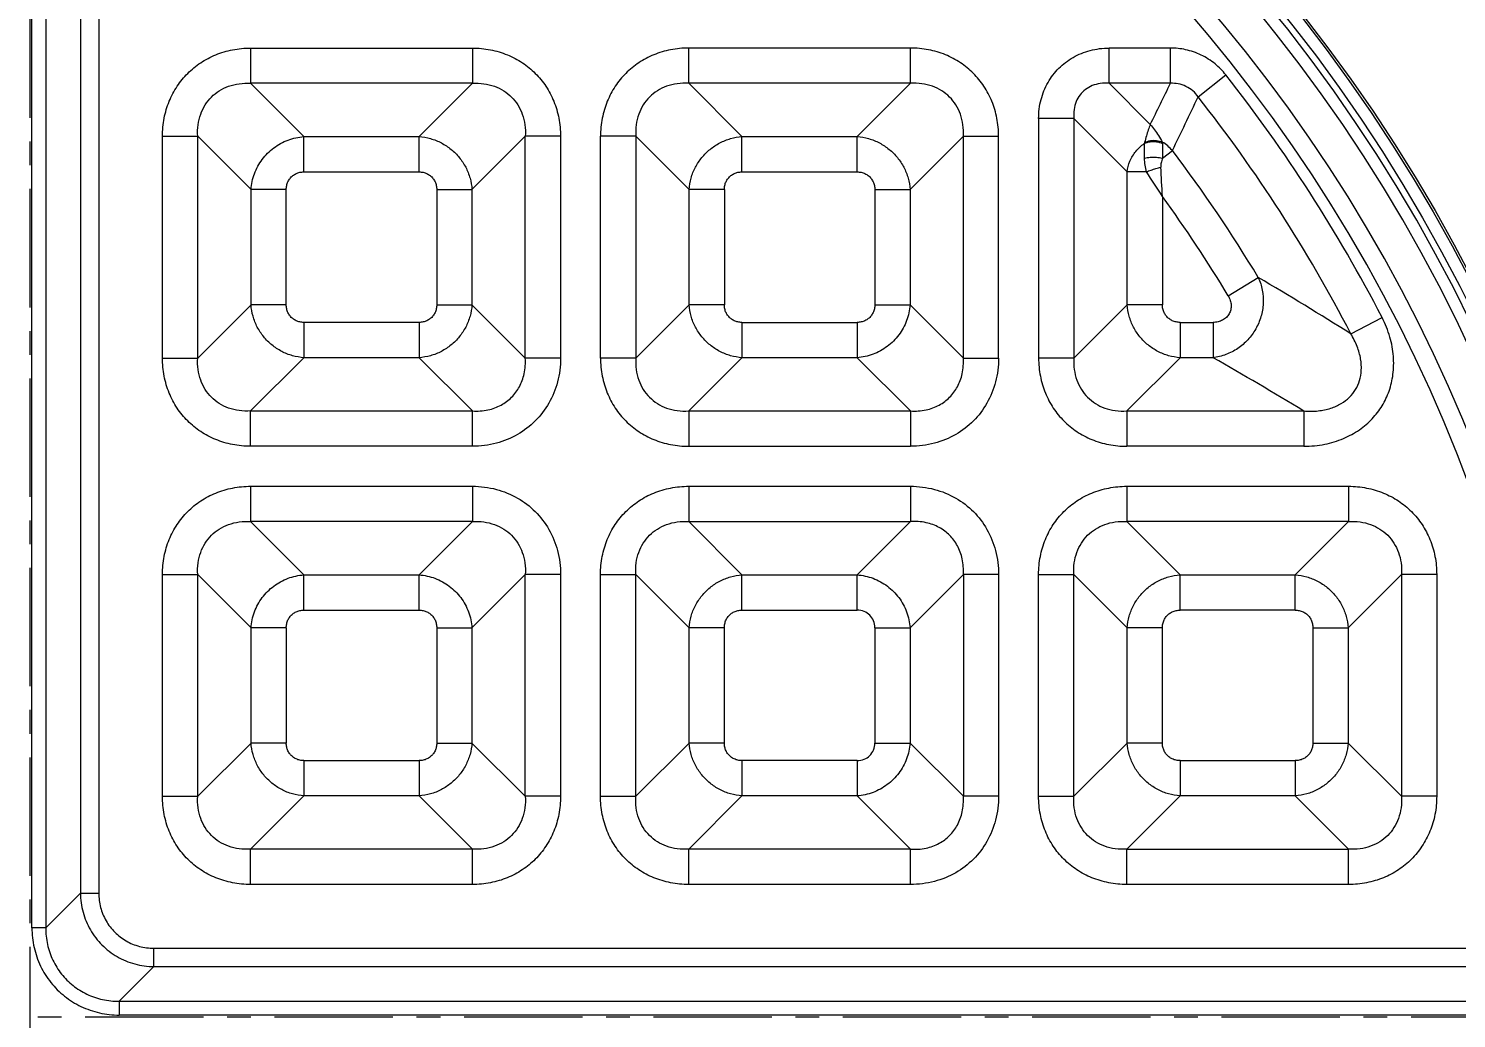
# Model space of a CAD drawing. Header units: millimetres. Extents: x 5536 to 6151, y 463 to 893.
# Drawn here: x 6035.2 to 6111.8, y 645 to 698.1 of the extents above; entities that cross this region are included whole.
import ezdxf

# ---------------------------------------------------------------- set-up
doc = ezdxf.new("R2010")
doc.units = ezdxf.units.MM
doc.header["$LTSCALE"] = 0.2
doc.linetypes.add('CENTER', pattern=[50.8, 31.75, -6.35, 6.35, -6.35])
doc.layers.get('0').update_dxf_attribs({"lineweight": 18})
doc.layers.add('poumianxian', color=2, linetype='Continuous', lineweight=18)
doc.layers.add('图层1', color=1, linetype='CENTER', lineweight=18)
doc.styles.add('標準', font='', dxfattribs={"width": 0.667})
doc.styles.get('標準').set_extended_font_data('pmingliu')
doc.dimstyles.new('222222', dxfattribs={"dimtxt": 4.5, "dimasz": 4.5, "dimexe": 1.25, "dimexo": 0.625, "dimtad": 1, "dimdsep": 46, "dimtxsty": '標準', "dimblk": '_CAXARROW', "dimcen": 0, "dimdle": 9, "dimclrd": 6, "dimclre": 6, "dimclrt": 2, "dimadec": 0, "dimazin": 0, "dimtfac": 0.707107, "dimtofl": 0, "dimtmove": 2, "dimatfit": 3, "dimfxl": 0, "dimfrac": 2, "dimtolj": 1, "dimarcsym": 0})
doc.dimstyles.new('ISO-25', dxfattribs={"dimtxt": 2.5, "dimasz": 2.5, "dimexe": 1.25, "dimexo": 0.625, "dimtad": 1, "dimdsep": 46, "dimtxsty": 'Standard', "dimblk": '_CAXARROW', "dimcen": 0, "dimdle": 5, "dimclrd": 4, "dimclre": 4, "dimclrt": 3, "dimadec": 0, "dimazin": 0, "dimtfac": 0.707107, "dimtofl": 0, "dimtmove": 2, "dimatfit": 3, "dimfxl": 0, "dimfrac": 2, "dimarcsym": 0})

# ---------------------------------------------------------------- blocks, each defined once
blk = doc.blocks.new('*X6')
at = {"layer": 'poumianxian'}
blk.add_hatch(color=6, dxfattribs=at).paths.add_polyline_path([(6122.675, 711.828), (6123.522, 710.591), (6119.386, 708.667)], flags=0)
at = {"layer": 'poumianxian', "color": 6, "lineweight": -2}
blk.add_line((6139.007, 722.105), (6123.098, 711.21), dxfattribs=at)
at = {"layer": 'poumianxian', "insert": (6131.14, 720.511), "char_height": 4.5, "width": 42.93346, "attachment_point": 5, "rotation": 34.40627, "style": '標準'}
blk.add_mtext('\\T1.004;%%C203.82', dxfattribs=at)
blk = doc.blocks.new('_CAXARROW')
blk.add_hatch(color=0).paths.add_polyline_path([(0, 0), (-1, 0.125), (-1, -0.125)], flags=0)
blk = doc.blocks.new('*X67')
at = {"layer": 'poumianxian'}
blk.add_hatch(color=6, dxfattribs=at).paths.add_polyline_path([(6068.567, 554.118), (6067.144, 553.641), (6066.427, 558.147)], flags=0)
at = {"layer": 'poumianxian', "color": 6, "lineweight": -2}
blk.add_line((6073.406, 537.303), (6067.855, 553.88), dxfattribs=at)
at = {"layer": 'poumianxian', "color": 2, "insert": (6074.341, 544.461), "char_height": 4.5, "width": 35.18959, "attachment_point": 5, "rotation": 288.51346, "style": '標準'}
blk.add_mtext('\\T1.004;R98.01', dxfattribs=at)

msp = doc.modelspace()

# ---------------------------------------------------------------- linework, layer by layer
for p, q in [((6035.427, 649.882), (6035.427, 730.878)), ((6036.166, 729.721), (6036.166, 649.882)), ((6038.026, 727.808), (6038.026, 651.742)), ((6039.011, 727.295), (6039.011, 651.742)), ((6047.157, 697.06), (6047.157, 695.169)), ((6047.157, 697.06), (6059.055, 697.06)), ((6059.055, 697.06), (6059.055, 695.169)), ((6070.657, 695.169), (6070.657, 697.06)), ((6082.555, 697.06), (6070.657, 697.06)), ((6082.555, 695.169), (6082.555, 697.06)), ((6093.212, 695.169), (6093.212, 697.06)), ((6096.501, 697.06), (6093.212, 697.06)), ((6096.501, 695.169), (6096.501, 697.06)), ((6097.987, 694.448), (6099.473, 695.618)), ((6059.055, 695.169), (6047.157, 695.169)), ((6047.157, 695.169), (6050.016, 692.31)), ((6056.197, 692.31), (6059.055, 695.169)), ((6082.555, 695.169), (6070.657, 695.169)), ((6073.516, 692.31), (6070.657, 695.169)), ((6079.697, 692.31), (6082.555, 695.169)), ((6096.501, 695.169), (6093.212, 695.169)), ((6095.42, 692.96), (6093.212, 695.169)), ((6091.321, 693.278), (6089.43, 693.278)), ((6089.43, 693.278), (6089.43, 680.434)), ((6091.321, 693.277), (6091.321, 680.434)), ((6094.179, 690.419), (6091.321, 693.277)), ((6042.43, 680.434), (6042.43, 692.332)), ((6042.43, 692.332), (6044.321, 692.332)), ((6044.321, 680.434), (6044.321, 692.332)), ((6047.179, 689.473), (6044.321, 692.332)), ((6050.016, 690.419), (6050.016, 692.31)), ((6050.016, 692.31), (6056.197, 692.31)), ((6056.197, 690.419), (6056.197, 692.31)), ((6059.033, 689.473), (6061.892, 692.332)), ((6061.892, 680.434), (6061.892, 692.332)), ((6063.783, 692.332), (6061.892, 692.332)), ((6063.783, 692.332), (6063.783, 680.434)), ((6065.93, 680.434), (6065.93, 692.332)), ((6067.821, 692.332), (6065.93, 692.332)), ((6067.821, 692.332), (6067.821, 680.434)), ((6070.679, 689.473), (6067.821, 692.332)), ((6073.516, 690.419), (6073.516, 692.31)), ((6073.516, 692.31), (6079.697, 692.31)), ((6079.697, 690.419), (6079.697, 692.31)), ((6082.533, 689.473), (6085.392, 692.332)), ((6085.392, 680.434), (6085.392, 692.332)), ((6085.392, 692.332), (6087.283, 692.332)), ((6087.283, 680.434), (6087.283, 692.332)), ((6095.098, 691.941), (6095.098, 691.156)), ((6096.07, 691.941), (6096.07, 691.156)), ((6096.07, 691.156), (6096.605, 691.561)), ((6050.016, 690.419), (6056.197, 690.419)), ((6073.516, 690.419), (6079.697, 690.419)), ((6095.207, 690.419), (6094.179, 690.419)), ((6094.179, 683.293), (6094.179, 690.419)), ((6047.179, 683.293), (6047.179, 689.473)), ((6049.07, 689.473), (6047.179, 689.473)), ((6049.07, 683.293), (6049.07, 689.473)), ((6057.142, 689.473), (6057.142, 683.293)), ((6057.142, 689.473), (6059.033, 689.473)), ((6059.033, 689.473), (6059.033, 683.293)), ((6070.679, 683.293), (6070.679, 689.473)), ((6072.57, 689.473), (6070.679, 689.473)), ((6072.57, 689.473), (6072.57, 683.293)), ((6080.642, 689.473), (6080.642, 683.293)), ((6080.642, 689.473), (6082.533, 689.473)), ((6082.533, 689.473), (6082.533, 683.293)), ((6096.07, 689.107), (6096.07, 683.293)), ((6099.594, 683.78), (6101.214, 684.756)), ((6044.321, 680.434), (6047.179, 683.293)), ((6049.07, 683.293), (6047.179, 683.293)), ((6057.142, 683.293), (6059.033, 683.293)), ((6059.033, 683.293), (6061.892, 680.434)), ((6070.679, 683.293), (6067.821, 680.434)), ((6072.57, 683.293), (6070.679, 683.293)), ((6080.642, 683.293), (6082.533, 683.293)), ((6082.533, 683.293), (6085.392, 680.434)), ((6094.179, 683.293), (6091.321, 680.434)), ((6096.07, 683.293), (6094.179, 683.293)), ((6106.174, 681.737), (6107.853, 682.606)), ((6050.016, 682.347), (6050.016, 680.456)), ((6056.197, 682.347), (6050.016, 682.347)), ((6056.197, 682.347), (6056.197, 680.456)), ((6073.516, 682.347), (6073.516, 680.456)), ((6073.516, 682.347), (6079.697, 682.347)), ((6079.697, 682.347), (6079.697, 680.456)), ((6097.016, 682.347), (6098.784, 682.347)), ((6097.016, 682.347), (6097.016, 680.456)), ((6098.784, 682.347), (6098.784, 680.456)), ((6042.43, 680.434), (6044.321, 680.434)), ((6050.016, 680.456), (6047.157, 677.597)), ((6056.197, 680.456), (6050.016, 680.456)), ((6056.197, 680.456), (6059.055, 677.597)), ((6063.783, 680.434), (6061.892, 680.434)), ((6067.821, 680.434), (6065.93, 680.434)), ((6073.516, 680.456), (6070.657, 677.597)), ((6079.697, 680.456), (6073.516, 680.456)), ((6079.697, 680.456), (6082.555, 677.597)), ((6085.392, 680.434), (6087.283, 680.434)), ((6091.321, 680.434), (6089.43, 680.434)), ((6097.016, 680.456), (6094.157, 677.597)), ((6098.784, 680.456), (6097.016, 680.456)), ((6047.157, 675.706), (6047.157, 677.597)), ((6047.157, 677.597), (6059.055, 677.597)), ((6059.055, 675.706), (6059.055, 677.597)), ((6070.657, 677.597), (6070.657, 675.706)), ((6070.657, 677.597), (6082.555, 677.597)), ((6082.555, 677.597), (6082.555, 675.706)), ((6094.157, 677.597), (6103.654, 677.597)), ((6094.157, 677.597), (6094.157, 675.706)), ((6103.654, 677.597), (6103.654, 675.706)), ((6059.055, 675.706), (6047.157, 675.706)), ((6070.657, 675.706), (6082.555, 675.706)), ((6103.654, 675.706), (6094.157, 675.706)), ((6047.157, 673.56), (6047.157, 671.669)), ((6047.157, 673.56), (6059.055, 673.56)), ((6059.055, 673.56), (6059.055, 671.669)), ((6070.657, 673.56), (6082.555, 673.56)), ((6070.657, 673.56), (6070.657, 671.669)), ((6082.555, 673.56), (6082.555, 671.669)), ((6094.157, 673.56), (6106.055, 673.56)), ((6094.157, 673.56), (6094.157, 671.669)), ((6106.055, 673.56), (6106.055, 671.669)), ((6059.055, 671.669), (6047.157, 671.669)), ((6047.157, 671.669), (6050.016, 668.81)), ((6056.197, 668.81), (6059.055, 671.669)), ((6070.657, 671.669), (6082.555, 671.669)), ((6073.516, 668.81), (6070.657, 671.669)), ((6079.697, 668.81), (6082.555, 671.669)), ((6106.055, 671.669), (6094.157, 671.669)), ((6097.016, 668.81), (6094.157, 671.669)), ((6103.197, 668.81), (6106.055, 671.669)), ((6042.43, 656.934), (6042.43, 668.832)), ((6042.43, 668.832), (6044.321, 668.832)), ((6044.321, 656.934), (6044.321, 668.832)), ((6047.179, 665.973), (6044.321, 668.832)), ((6050.016, 666.919), (6050.016, 668.81)), ((6050.016, 668.81), (6056.197, 668.81)), ((6056.197, 666.919), (6056.197, 668.81)), ((6059.033, 665.973), (6061.892, 668.832)), ((6061.892, 656.934), (6061.892, 668.832)), ((6063.783, 668.832), (6061.892, 668.832)), ((6063.783, 668.832), (6063.783, 656.934)), ((6065.93, 656.934), (6065.93, 668.832)), ((6065.93, 668.832), (6067.821, 668.832)), ((6067.821, 656.934), (6067.821, 668.832)), ((6070.679, 665.973), (6067.821, 668.832)), ((6073.516, 668.81), (6079.697, 668.81)), ((6073.516, 666.919), (6073.516, 668.81)), ((6079.697, 666.919), (6079.697, 668.81)), ((6082.533, 665.973), (6085.392, 668.832)), ((6087.283, 668.832), (6085.392, 668.832)), ((6085.392, 668.832), (6085.392, 656.934)), ((6087.283, 668.832), (6087.283, 656.934)), ((6089.43, 668.832), (6091.321, 668.832)), ((6089.43, 656.934), (6089.43, 668.832)), ((6091.321, 656.934), (6091.321, 668.832)), ((6094.179, 665.973), (6091.321, 668.832)), ((6097.016, 668.81), (6103.197, 668.81)), ((6097.016, 666.919), (6097.016, 668.81)), ((6103.197, 666.919), (6103.197, 668.81)), ((6106.033, 665.973), (6108.892, 668.832)), ((6110.783, 668.832), (6108.892, 668.832)), ((6108.892, 668.832), (6108.892, 656.934)), ((6110.783, 668.832), (6110.783, 656.934)), ((6050.016, 666.919), (6056.197, 666.919)), ((6073.516, 666.919), (6079.697, 666.919)), ((6103.197, 666.919), (6097.016, 666.919)), ((6047.179, 659.793), (6047.179, 665.973)), ((6049.07, 665.973), (6047.179, 665.973)), ((6049.07, 665.973), (6049.07, 659.793)), ((6057.142, 665.973), (6059.033, 665.973)), ((6057.142, 665.973), (6057.142, 659.793)), ((6059.033, 665.973), (6059.033, 659.793)), ((6072.57, 665.973), (6070.679, 665.973)), ((6070.679, 659.793), (6070.679, 665.973)), ((6072.57, 659.793), (6072.57, 665.973)), ((6080.642, 665.973), (6082.533, 665.973)), ((6080.642, 665.973), (6080.642, 659.793)), ((6082.533, 665.973), (6082.533, 659.793)), ((6096.07, 665.973), (6094.179, 665.973)), ((6094.179, 659.793), (6094.179, 665.973)), ((6096.07, 659.793), (6096.07, 665.973)), ((6104.142, 665.973), (6106.033, 665.973)), ((6104.142, 665.973), (6104.142, 659.793)), ((6106.033, 665.973), (6106.033, 659.793)), ((6047.179, 659.793), (6044.321, 656.934)), ((6049.07, 659.793), (6047.179, 659.793)), ((6057.142, 659.793), (6059.033, 659.793)), ((6059.033, 659.793), (6061.892, 656.934)), ((6070.679, 659.793), (6067.821, 656.934)), ((6072.57, 659.793), (6070.679, 659.793)), ((6080.642, 659.793), (6082.533, 659.793)), ((6082.533, 659.793), (6085.392, 656.934)), ((6094.179, 659.793), (6091.321, 656.934)), ((6096.07, 659.793), (6094.179, 659.793)), ((6104.142, 659.793), (6106.033, 659.793)), ((6106.033, 659.793), (6108.892, 656.934)), ((6050.016, 658.847), (6050.016, 656.956)), ((6050.016, 658.847), (6056.197, 658.847)), ((6056.197, 658.847), (6056.197, 656.956)), ((6079.697, 658.847), (6073.516, 658.847)), ((6073.516, 658.847), (6073.516, 656.956)), ((6079.697, 658.847), (6079.697, 656.956)), ((6097.016, 658.847), (6103.197, 658.847)), ((6097.016, 658.847), (6097.016, 656.956)), ((6103.197, 658.847), (6103.197, 656.956)), ((6042.43, 656.934), (6044.321, 656.934)), ((6050.016, 656.956), (6047.157, 654.097)), ((6056.197, 656.956), (6050.016, 656.956)), ((6059.055, 654.097), (6056.197, 656.956)), ((6063.783, 656.934), (6061.892, 656.934)), ((6065.93, 656.934), (6067.821, 656.934)), ((6073.516, 656.956), (6070.657, 654.097)), ((6079.697, 656.956), (6073.516, 656.956)), ((6079.697, 656.956), (6082.555, 654.097)), ((6087.283, 656.934), (6085.392, 656.934)), ((6089.43, 656.934), (6091.321, 656.934)), ((6097.016, 656.956), (6094.157, 654.097)), ((6103.197, 656.956), (6097.016, 656.956)), ((6103.197, 656.956), (6106.055, 654.097)), ((6110.783, 656.934), (6108.892, 656.934)), ((6059.055, 654.097), (6047.157, 654.097)), ((6047.157, 652.206), (6047.157, 654.097)), ((6059.055, 652.206), (6059.055, 654.097)), ((6082.555, 654.097), (6070.657, 654.097)), ((6070.657, 652.206), (6070.657, 654.097)), ((6082.555, 652.206), (6082.555, 654.097)), ((6094.157, 654.097), (6106.055, 654.097)), ((6094.157, 652.206), (6094.157, 654.097)), ((6106.055, 652.206), (6106.055, 654.097)), ((6059.055, 652.206), (6047.157, 652.206)), ((6082.555, 652.206), (6070.657, 652.206)), ((6106.055, 652.206), (6094.157, 652.206)), ((6036.166, 649.882), (6038.026, 651.742)), ((6038.026, 651.742), (6039.011, 651.742)), ((6036.166, 649.882), (6035.427, 649.882)), ((6041.966, 647.803), (6041.966, 648.788)), ((6041.966, 648.788), (6117.518, 648.788)), ((6040.105, 645.942), (6041.966, 647.803)), ((6041.966, 647.803), (6118.031, 647.803)), ((6040.105, 645.942), (6119.944, 645.942)), ((6040.105, 645.942), (6040.105, 645.204)), ((6121.102, 645.204), (6040.105, 645.204))]:
    msp.add_line(p, q)
for radius in [86.907, 86.782, 86.133]:
    msp.add_circle((6035.306, 645.083), radius)
for centre, radius, start, end in [((6035.306, 651.083), 101.026, 276.18953, 78.40811), ((6035.306, 651.083), 101.525, 276.18953, 78.43129), ((6035.306, 651.083), 99.642, 290.91041, 78.28065), ((6035.306, 651.083), 99.525, 291.11656, 78.26666), ((6035.306, 651.083), 99.942, 290.91041, 78.28065), ((6035.306, 651.083), 99.026, 291.13618, 78.17063), ((6035.306, 651.083), 101.908, 285.36306, 61.55753), ((6035.306, 645.083), 85.795, 0.08059, 89.91941), ((6035.306, 645.083), 85.155, 0.90297, 89.09703), ((6035.306, 645.083), 83.28, 2.22396, 87.77604), ((6035.306, 645.083), 82.295, 2.58039, 87.41961), ((6035.306, 645.083), 81.677, 27.34893, 38.22237), ((5782.238, 847.683), 349.316, 333.70898, 334.11229), ((5767.081, 851.151), 366.135, 334.15891, 334.65969), ((6035.306, 645.083), 79.786, 27.34891, 38.2224), ((6094.992, 690.197), 2.113, 40.24324, 59.50242), ((6035.306, 645.083), 76.927, 31.04541, 37.1705), ((5997.347, 625.084), 117.666, 32.96342, 33.72828), ((5862.523, 677.028), 233.86, 2.96066, 3.34625), ((6035.306, 645.083), 75.036, 31.04547, 35.92336), ((6009.952, 529.213), 180.339, 57.75372, 59.59844), ((6012.417, 527.732), 175.453, 58.66703, 60.51134)]:
    msp.add_arc(centre, radius, start, end)
for points, knots in [([(6042.43, 692.332), (6042.43, 692.657), (6042.49, 693.298), (6042.759, 694.207), (6043.19, 695.023), (6043.765, 695.726), (6044.467, 696.3), (6045.284, 696.731), (6046.193, 697), (6046.833, 697.06), (6047.157, 697.06)], [0, 0, 0, 0, 15526.086323, 30548.816913, 45060.737519, 59342.874001, 73627.033025, 88142.327536, 103175.6874, 118663.14863, 118663.14863, 118663.14863, 118663.14863]), ([(6059.055, 697.06), (6059.38, 697.06), (6060.021, 697), (6060.931, 696.73), (6061.747, 696.299), (6062.449, 695.725), (6063.023, 695.022), (6063.454, 694.206), (6063.723, 693.296), (6063.783, 692.656), (6063.783, 692.332)], [0, 0, 0, 0, 15573.59578, 30642.29557, 45198.62231, 59524.461792, 73852.330004, 88412.040973, 103491.402563, 119026.255058, 119026.255058, 119026.255058, 119026.255058]), ([(6070.657, 697.06), (6070.333, 697.06), (6069.692, 697), (6068.783, 696.73), (6067.967, 696.299), (6067.264, 695.725), (6066.69, 695.022), (6066.259, 694.206), (6065.989, 693.297), (6065.93, 692.656), (6065.93, 692.332)], [0, 0, 0, 0, 15566.318509, 30659.304549, 45235.293137, 59579.887238, 73925.036781, 88501.672142, 103596.386883, 119155.197027, 119155.197027, 119155.197027, 119155.197027]), ([(6087.283, 692.332), (6087.283, 692.656), (6087.223, 693.297), (6086.954, 694.206), (6086.523, 695.023), (6085.948, 695.725), (6085.246, 696.3), (6084.429, 696.731), (6083.52, 697), (6082.879, 697.06), (6082.555, 697.06)], [0, 0, 0, 0, 15616.569207, 30758.277948, 45381.320283, 59772.221148, 74163.679252, 88787.370447, 103930.81347, 119539.850073, 119539.850073, 119539.850073, 119539.850073]), ([(6089.43, 693.278), (6089.43, 693.62), (6089.513, 694.296), (6089.89, 695.227), (6090.484, 696.006), (6091.264, 696.6), (6092.193, 696.976), (6092.869, 697.06), (6093.212, 697.06)], [0, 0, 0, 0, 15848.066714, 31119.625011, 45904.574558, 60659.695904, 75912.007581, 91764.121994, 91764.121994, 91764.121994, 91764.121994]), ([(6099.473, 695.618), (6099.302, 695.835), (6098.898, 696.247), (6098.162, 696.717), (6097.341, 696.999), (6096.774, 697.06), (6096.501, 697.06)], [0, 0, 0, 0, 15559.295517, 32173.712015, 48644.521084, 63984.431047, 63984.431047, 63984.431047, 63984.431047]), ([(6044.321, 692.332), (6044.308, 692.537), (6044.321, 692.94), (6044.457, 693.512), (6044.702, 694.019), (6045.043, 694.447), (6045.472, 694.788), (6045.979, 695.032), (6046.55, 695.168), (6046.953, 695.181), (6047.157, 695.169)], [0, 0, 0, 0, 15977.235266, 31087.090309, 45415.311022, 59370.07252, 73323.370539, 87650.732849, 102767.705501, 118710.817547, 118710.817547, 118710.817547, 118710.817547]), ([(6059.055, 695.169), (6059.26, 695.181), (6059.663, 695.168), (6060.235, 695.032), (6060.742, 694.788), (6061.171, 694.446), (6061.512, 694.018), (6061.755, 693.511), (6061.892, 692.939), (6061.904, 692.537), (6061.892, 692.332)], [0, 0, 0, 0, 16020.085191, 31170.4639, 45537.111984, 59529.299261, 73520.019135, 87885.806516, 103043.321924, 119029.192376, 119029.192376, 119029.192376, 119029.192376]), ([(6070.657, 695.169), (6070.453, 695.181), (6070.05, 695.168), (6069.478, 695.032), (6068.971, 694.788), (6068.542, 694.447), (6068.201, 694.018), (6067.957, 693.511), (6067.821, 692.939), (6067.808, 692.537), (6067.821, 692.332)], [0, 0, 0, 0, 16022.228167, 31199.819092, 45589.106971, 59603.114428, 73616.772338, 88005.978378, 103184.637843, 119199.875584, 119199.875584, 119199.875584, 119199.875584]), ([(6085.392, 692.332), (6085.404, 692.537), (6085.392, 692.939), (6085.255, 693.511), (6085.011, 694.018), (6084.67, 694.447), (6084.241, 694.788), (6083.734, 695.032), (6083.162, 695.168), (6082.76, 695.181), (6082.555, 695.169)], [0, 0, 0, 0, 16066.761328, 31286.537775, 45715.820117, 59768.778961, 73821.387286, 88250.587563, 103471.435519, 119531.186988, 119531.186988, 119531.186988, 119531.186988]), ([(6093.212, 695.169), (6093.053, 695.182), (6092.742, 695.178), (6092.304, 695.065), (6091.931, 694.855), (6091.634, 694.558), (6091.424, 694.185), (6091.311, 693.747), (6091.307, 693.437), (6091.321, 693.277)], [0, 0, 0, 0, 16450.95212, 31710.463682, 46027.186056, 60050.100104, 74365.807339, 89627.283579, 106069.606587, 106069.606587, 106069.606587, 106069.606587]), ([(6097.987, 694.448), (6097.906, 694.562), (6097.711, 694.779), (6097.344, 695.021), (6096.927, 695.157), (6096.64, 695.175), (6096.501, 695.169)], [0, 0, 0, 0, 15652.769001, 32170.883208, 48547.251738, 63985.422419, 63985.422419, 63985.422419, 63985.422419]), ([(6095.42, 692.96), (6095.381, 692.866), (6095.306, 692.664), (6095.205, 692.341), (6095.145, 692.113), (6095.116, 691.993)], [0, 0, 0, 0, 15188.356424, 32028.883521, 50352.355211, 50352.355211, 50352.355211, 50352.355211]), ([(6095.42, 692.96), (6095.501, 692.872), (6095.658, 692.68), (6095.872, 692.363), (6096.002, 692.136), (6096.064, 692.017)], [0, 0, 0, 0, 15834.112763, 32635.175899, 50355.944046, 50355.944046, 50355.944046, 50355.944046]), ([(6047.179, 689.473), (6047.199, 689.763), (6047.325, 690.339), (6047.75, 691.114), (6048.376, 691.739), (6049.15, 692.164), (6049.727, 692.29), (6050.016, 692.31)], [0, 0, 0, 0, 15497.291123, 31025.384034, 46610.303908, 62125.220616, 77617.141638, 77617.141638, 77617.141638, 77617.141638]), ([(6056.197, 692.31), (6056.403, 692.296), (6056.816, 692.224), (6057.399, 691.991), (6057.924, 691.645), (6058.369, 691.2), (6058.715, 690.675), (6058.947, 690.092), (6059.019, 689.68), (6059.033, 689.473)], [0, 0, 0, 0, 15022.554173, 30089.209015, 45182.25532, 60284.314338, 75377.049827, 90443.666842, 105461.470533, 105461.470533, 105461.470533, 105461.470533]), ([(6070.679, 689.473), (6070.693, 689.68), (6070.766, 690.093), (6070.998, 690.676), (6071.344, 691.201), (6071.789, 691.645), (6072.314, 691.991), (6072.897, 692.224), (6073.309, 692.296), (6073.516, 692.31)], [0, 0, 0, 0, 15059.030334, 30162.268417, 45291.962042, 60430.690265, 75560.072319, 90663.272483, 105717.540798, 105717.540798, 105717.540798, 105717.540798]), ([(6079.697, 692.31), (6079.903, 692.296), (6080.316, 692.224), (6080.899, 691.991), (6081.424, 691.645), (6081.869, 691.2), (6082.215, 690.675), (6082.447, 690.092), (6082.519, 689.68), (6082.533, 689.473)], [0, 0, 0, 0, 15083.553818, 30211.387375, 45365.719559, 60529.101052, 75683.121157, 90810.916734, 105889.700778, 105889.700778, 105889.700778, 105889.700778]), ([(6094.179, 690.419), (6094.2, 690.617), (6094.306, 691.014), (6094.625, 691.54), (6094.929, 691.823), (6095.098, 691.941)], [0, 0, 0, 0, 16492.359756, 33366.347058, 50349.173697, 50349.173697, 50349.173697, 50349.173697]), ([(6095.098, 691.941), (6095.198, 691.989), (6095.415, 692.055), (6095.753, 692.055), (6095.971, 691.989), (6096.07, 691.941)], [0, 0, 0, 0, 16709.58721, 33646.605803, 50356.737364, 50356.737364, 50356.737364, 50356.737364]), ([(6095.116, 691.993), (6095.113, 691.984), (6095.108, 691.967), (6095.102, 691.949), (6095.098, 691.941)], [0, 0, 0, 0, 17547.215614, 36075.717834, 36075.717834, 36075.717834, 36075.717834]), ([(6095.116, 691.993), (6095.213, 692.043), (6095.424, 692.112), (6095.755, 692.121), (6095.967, 692.062), (6096.064, 692.017)], [0, 0, 0, 0, 16898.63671, 33800.989567, 50356.66108, 50356.66108, 50356.66108, 50356.66108]), ([(6096.064, 692.017), (6096.066, 692.004), (6096.07, 691.979), (6096.07, 691.953), (6096.07, 691.941)], [0, 0, 0, 0, 18050.107015, 36081.619308, 36081.619308, 36081.619308, 36081.619308]), ([(6095.098, 691.156), (6095.202, 691.181), (6095.42, 691.212), (6095.748, 691.212), (6095.966, 691.181), (6096.07, 691.156)], [0, 0, 0, 0, 16518.17529, 33840.612538, 50359.35448, 50359.35448, 50359.35448, 50359.35448]), ([(6095.098, 691.156), (6095.098, 691.029), (6095.113, 690.78), (6095.168, 690.535), (6095.207, 690.419)], [0, 0, 0, 0, 18363.533833, 36077.794606, 36077.794606, 36077.794606, 36077.794606]), ([(6096.07, 691.156), (6096.042, 691.074), (6095.996, 690.917), (6095.98, 690.753), (6095.984, 690.678)], [0, 0, 0, 0, 19428.532365, 36083.303378, 36083.303378, 36083.303378, 36083.303378]), ([(6049.07, 689.473), (6049.07, 689.546), (6049.085, 689.69), (6049.154, 689.894), (6049.265, 690.074), (6049.415, 690.224), (6049.595, 690.335), (6049.799, 690.404), (6049.943, 690.419), (6050.016, 690.419)], [0, 0, 0, 0, 15394.698958, 30457.987612, 45287.218473, 60037.404393, 74873.5887, 89942.64264, 105331.690061, 105331.690061, 105331.690061, 105331.690061]), ([(6056.197, 690.419), (6056.269, 690.419), (6056.413, 690.404), (6056.617, 690.335), (6056.798, 690.224), (6056.947, 690.074), (6057.058, 689.894), (6057.127, 689.69), (6057.142, 689.546), (6057.142, 689.473)], [0, 0, 0, 0, 15414.161024, 30496.492773, 45344.470832, 60113.304021, 74968.244317, 90056.34864, 105464.850983, 105464.850983, 105464.850983, 105464.850983]), ([(6072.57, 689.473), (6072.57, 689.546), (6072.585, 689.69), (6072.654, 689.894), (6072.765, 690.074), (6072.915, 690.224), (6073.095, 690.335), (6073.299, 690.404), (6073.443, 690.419), (6073.516, 690.419)], [0, 0, 0, 0, 15457.287099, 30581.816524, 45471.336579, 60281.490331, 75177.992101, 90308.310251, 105759.922837, 105759.922837, 105759.922837, 105759.922837]), ([(6079.697, 690.419), (6079.769, 690.419), (6079.913, 690.404), (6080.117, 690.335), (6080.298, 690.224), (6080.447, 690.074), (6080.558, 689.894), (6080.627, 689.69), (6080.642, 689.546), (6080.642, 689.473)], [0, 0, 0, 0, 15476.749809, 30620.32296, 45528.590833, 60357.392471, 75272.650852, 90422.020015, 105893.088167, 105893.088167, 105893.088167, 105893.088167]), ([(6095.207, 690.419), (6095.29, 690.453), (6095.462, 690.518), (6095.721, 690.605), (6095.897, 690.655), (6095.984, 690.678)], [0, 0, 0, 0, 16566.84725, 33795.143564, 50361.978106, 50361.978106, 50361.978106, 50361.978106]), ([(6101.214, 684.756), (6101.313, 684.54), (6101.458, 684.081), (6101.504, 683.362), (6101.381, 682.65), (6101.099, 681.984), (6100.674, 681.399), (6100.127, 680.927), (6099.487, 680.595), (6099.019, 680.483), (6098.784, 680.456)], [0, 0, 0, 0, 14922.887728, 29902.10555, 44926.694141, 59974.241571, 75022.947091, 90050.489688, 105032.509854, 119957.399478, 119957.399478, 119957.399478, 119957.399478]), ([(6050.016, 680.456), (6049.809, 680.47), (6049.397, 680.542), (6048.814, 680.775), (6048.289, 681.121), (6047.844, 681.566), (6047.498, 682.091), (6047.266, 682.674), (6047.194, 683.086), (6047.179, 683.293)], [0, 0, 0, 0, 15009.229423, 30062.520401, 45142.179429, 60230.843178, 75310.191667, 90363.444849, 105367.928004, 105367.928004, 105367.928004, 105367.928004]), ([(6050.016, 682.347), (6049.943, 682.347), (6049.799, 682.362), (6049.596, 682.431), (6049.415, 682.542), (6049.266, 682.692), (6049.154, 682.872), (6049.085, 683.076), (6049.07, 683.22), (6049.07, 683.293)], [0, 0, 0, 0, 15402.844682, 30474.103703, 45311.181084, 60069.1717, 74913.206207, 89990.233563, 105387.423719, 105387.423719, 105387.423719, 105387.423719]), ([(6057.142, 683.293), (6057.142, 683.22), (6057.127, 683.076), (6057.058, 682.872), (6056.947, 682.692), (6056.798, 682.542), (6056.617, 682.431), (6056.413, 682.362), (6056.269, 682.347), (6056.197, 682.347)], [0, 0, 0, 0, 15422.308534, 30512.612398, 45368.438698, 60145.078295, 75007.870518, 90103.95, 105520.596863, 105520.596863, 105520.596863, 105520.596863]), ([(6059.033, 683.293), (6059.019, 683.086), (6058.947, 682.673), (6058.715, 682.091), (6058.368, 681.565), (6057.924, 681.121), (6057.399, 680.775), (6056.816, 680.542), (6056.403, 680.47), (6056.197, 680.456)], [0, 0, 0, 0, 15033.754411, 30111.642372, 45215.941472, 60329.260004, 75433.248056, 90511.098162, 105540.098549, 105540.098549, 105540.098549, 105540.098549]), ([(6073.516, 680.456), (6073.309, 680.47), (6072.897, 680.542), (6072.314, 680.775), (6071.789, 681.121), (6071.344, 681.566), (6070.998, 682.091), (6070.766, 682.674), (6070.694, 683.086), (6070.679, 683.293)], [0, 0, 0, 0, 15070.237538, 30184.715726, 45325.669141, 60475.663879, 75616.305494, 90730.745733, 105796.217708, 105796.217708, 105796.217708, 105796.217708]), ([(6073.516, 682.347), (6073.443, 682.347), (6073.299, 682.362), (6073.096, 682.431), (6072.915, 682.542), (6072.766, 682.692), (6072.654, 682.872), (6072.585, 683.076), (6072.57, 683.22), (6072.57, 683.293)], [0, 0, 0, 0, 15465.439855, 30597.946528, 45495.319877, 60313.285063, 75217.643811, 90355.942261, 105815.70461, 105815.70461, 105815.70461, 105815.70461]), ([(6080.642, 683.293), (6080.642, 683.22), (6080.627, 683.076), (6080.558, 682.872), (6080.447, 682.692), (6080.298, 682.542), (6080.117, 682.431), (6079.913, 682.362), (6079.769, 682.347), (6079.697, 682.347)], [0, 0, 0, 0, 15484.904335, 30636.456466, 45552.579339, 60389.194106, 75312.311176, 90469.662366, 105948.88205, 105948.88205, 105948.88205, 105948.88205]), ([(6082.533, 683.293), (6082.513, 683.003), (6082.388, 682.427), (6081.963, 681.653), (6081.337, 681.027), (6080.563, 680.602), (6079.986, 680.476), (6079.697, 680.456)], [0, 0, 0, 0, 15604.632097, 31211.29023, 46867.330894, 62529.833891, 78114.451958, 78114.451958, 78114.451958, 78114.451958]), ([(6097.016, 680.456), (6096.809, 680.47), (6096.397, 680.542), (6095.814, 680.775), (6095.289, 681.121), (6094.844, 681.566), (6094.498, 682.091), (6094.266, 682.674), (6094.194, 683.086), (6094.179, 683.293)], [0, 0, 0, 0, 15131.248053, 30306.915863, 45509.166083, 60720.494229, 75922.431386, 91098.061093, 106224.52429, 106224.52429, 106224.52429, 106224.52429]), ([(6097.016, 682.347), (6096.943, 682.347), (6096.799, 682.362), (6096.596, 682.431), (6096.415, 682.542), (6096.266, 682.692), (6096.154, 682.872), (6096.085, 683.076), (6096.07, 683.22), (6096.07, 683.293)], [0, 0, 0, 0, 15528.037505, 30721.794254, 45679.465957, 60557.408085, 75522.093461, 90721.665429, 106244.002449, 106244.002449, 106244.002449, 106244.002449]), ([(6099.594, 683.78), (6099.641, 683.702), (6099.717, 683.539), (6099.766, 683.28), (6099.746, 683.028), (6099.658, 682.799), (6099.507, 682.604), (6099.301, 682.458), (6099.054, 682.367), (6098.875, 682.347), (6098.784, 682.347)], [0, 0, 0, 0, 16098.305602, 31344.375703, 45859.685924, 59957.254966, 74058.731654, 88580.729717, 103834.896555, 119940.158213, 119940.158213, 119940.158213, 119940.158213]), ([(6103.654, 675.706), (6104.033, 675.706), (6104.762, 675.774), (6105.774, 676.08), (6106.638, 676.551), (6107.34, 677.153), (6107.881, 677.862), (6108.262, 678.669), (6108.473, 679.57), (6108.494, 680.553), (6108.301, 681.592), (6108.027, 682.271), (6107.853, 682.606)], [0, 0, 0, 0, 17024.42994, 32726.892103, 47291.506137, 60954.002793, 74042.402987, 87158.249628, 100830.783483, 115393.309885, 131102.290212, 148086.417395, 148086.417395, 148086.417395, 148086.417395]), ([(6103.654, 677.597), (6103.911, 677.577), (6104.401, 677.579), (6105.082, 677.716), (6105.654, 677.966), (6106.108, 678.311), (6106.446, 678.734), (6106.666, 679.229), (6106.762, 679.793), (6106.722, 680.416), (6106.531, 681.084), (6106.309, 681.519), (6106.174, 681.737)], [0, 0, 0, 0, 18138.204068, 34249.713227, 48639.222775, 61715.374274, 74023.943757, 86365.312317, 99470.487827, 113876.558994, 130000.166195, 148063.761062, 148063.761062, 148063.761062, 148063.761062]), ([(6047.157, 675.706), (6046.832, 675.706), (6046.191, 675.766), (6045.282, 676.036), (6044.466, 676.467), (6043.764, 677.041), (6043.189, 677.744), (6042.758, 678.56), (6042.489, 679.47), (6042.43, 680.11), (6042.43, 680.434)], [0, 0, 0, 0, 15548.683359, 30593.278388, 45126.31999, 59429.243035, 73734.191561, 88270.611978, 103325.851752, 118835.853802, 118835.853802, 118835.853802, 118835.853802]), ([(6047.157, 677.597), (6046.952, 677.585), (6046.55, 677.598), (6045.977, 677.734), (6045.471, 677.978), (6045.042, 678.32), (6044.701, 678.748), (6044.457, 679.255), (6044.321, 679.827), (6044.308, 680.229), (6044.321, 680.434)], [0, 0, 0, 0, 15996.782098, 31125.122808, 45470.872917, 59442.706915, 73413.075646, 87757.966304, 102893.43333, 118856.050458, 118856.050458, 118856.050458, 118856.050458]), ([(6059.055, 677.597), (6059.334, 677.581), (6059.87, 677.615), (6060.597, 677.877), (6061.181, 678.309), (6061.613, 678.893), (6061.874, 679.62), (6061.909, 680.155), (6061.892, 680.434)], [0, 0, 0, 0, 16752.400167, 31745.648683, 45726.062932, 59691.534988, 74668.555564, 91411.234336, 91411.234336, 91411.234336, 91411.234336]), ([(6063.783, 680.434), (6063.783, 680.005), (6063.678, 679.161), (6063.209, 678), (6062.468, 677.027), (6061.496, 676.285), (6060.334, 675.812), (6059.487, 675.706), (6059.055, 675.706)], [0, 0, 0, 0, 15816.679001, 30969.887967, 45670.83157, 60373.683463, 75514.722858, 91431.946019, 91431.946019, 91431.946019, 91431.946019]), ([(6065.93, 680.434), (6065.93, 680.11), (6065.989, 679.469), (6066.259, 678.56), (6066.69, 677.743), (6067.264, 677.041), (6067.967, 676.466), (6068.783, 676.035), (6069.693, 675.766), (6070.333, 675.706), (6070.657, 675.706)], [0, 0, 0, 0, 15584.124936, 30694.375954, 45287.038123, 59648.04111, 74009.600177, 88602.909859, 103714.891556, 119291.499537, 119291.499537, 119291.499537, 119291.499537]), ([(6067.821, 680.434), (6067.808, 680.229), (6067.821, 679.827), (6067.957, 679.255), (6068.201, 678.748), (6068.542, 678.319), (6068.971, 677.978), (6069.478, 677.734), (6070.05, 677.598), (6070.453, 677.585), (6070.657, 677.597)], [0, 0, 0, 0, 16038.818583, 31232.125331, 45636.312774, 59664.831209, 73692.999733, 88097.105253, 103291.481647, 119323.302563, 119323.302563, 119323.302563, 119323.302563]), ([(6082.555, 677.597), (6082.834, 677.581), (6083.37, 677.615), (6084.097, 677.877), (6084.681, 678.31), (6085.113, 678.893), (6085.374, 679.62), (6085.409, 680.155), (6085.392, 680.434)], [0, 0, 0, 0, 16832.368029, 31880.728654, 45912.864419, 59930.728179, 74972.79159, 91783.022457, 91783.022457, 91783.022457, 91783.022457]), ([(6087.283, 680.434), (6087.283, 680.006), (6087.179, 679.162), (6086.709, 678.001), (6085.969, 677.028), (6084.998, 676.286), (6083.835, 675.812), (6082.988, 675.706), (6082.555, 675.706)], [0, 0, 0, 0, 15864.196005, 31075.369762, 45834.526554, 60597.410642, 75794.066573, 91803.759234, 91803.759234, 91803.759234, 91803.759234]), ([(6089.43, 680.434), (6089.43, 680.11), (6089.489, 679.469), (6089.759, 678.56), (6090.19, 677.743), (6090.764, 677.041), (6091.467, 676.466), (6092.283, 676.035), (6093.193, 675.766), (6093.833, 675.706), (6094.157, 675.706)], [0, 0, 0, 0, 15647.44653, 30819.093692, 45471.048933, 59890.403711, 74310.316829, 88962.922213, 104136.307086, 119776.206119, 119776.206119, 119776.206119, 119776.206119]), ([(6091.321, 680.434), (6091.308, 680.229), (6091.321, 679.827), (6091.457, 679.255), (6091.701, 678.748), (6092.042, 678.319), (6092.471, 677.978), (6092.978, 677.734), (6093.55, 677.598), (6093.953, 677.585), (6094.157, 677.597)], [0, 0, 0, 0, 16103.969259, 31358.992161, 45821.690306, 59907.193453, 73992.345268, 88454.961158, 103711.058051, 119808.001218, 119808.001218, 119808.001218, 119808.001218]), ([(6042.43, 668.832), (6042.43, 669.157), (6042.49, 669.798), (6042.759, 670.707), (6043.19, 671.523), (6043.765, 672.226), (6044.467, 672.8), (6045.284, 673.231), (6046.193, 673.5), (6046.833, 673.56), (6047.157, 673.56)], [0, 0, 0, 0, 15552.383813, 30600.559329, 45137.059671, 59443.386689, 73751.739675, 88291.619636, 103350.44243, 118864.135729, 118864.135729, 118864.135729, 118864.135729]), ([(6059.055, 673.56), (6059.487, 673.56), (6060.334, 673.454), (6061.497, 672.981), (6062.468, 672.239), (6063.209, 671.266), (6063.678, 670.105), (6063.783, 669.261), (6063.783, 668.832)], [0, 0, 0, 0, 15940.003796, 31072.266625, 45778.139336, 60491.909662, 75625.663877, 91455.456658, 91455.456658, 91455.456658, 91455.456658]), ([(6065.93, 668.832), (6065.93, 669.157), (6065.99, 669.798), (6066.259, 670.707), (6066.69, 671.523), (6067.265, 672.226), (6067.967, 672.8), (6068.784, 673.231), (6069.693, 673.5), (6070.333, 673.56), (6070.657, 673.56)], [0, 0, 0, 0, 15615.807071, 30725.349663, 45321.130448, 59685.799254, 74052.502289, 88651.676476, 103771.909766, 119348.868541, 119348.868541, 119348.868541, 119348.868541]), ([(6082.555, 673.56), (6082.987, 673.56), (6083.835, 673.454), (6084.998, 672.981), (6085.969, 672.238), (6086.709, 671.265), (6087.179, 670.104), (6087.283, 669.261), (6087.283, 668.832)], [0, 0, 0, 0, 16004.702913, 31210.687286, 45985.15688, 60743.384827, 75954.986357, 91827.285507, 91827.285507, 91827.285507, 91827.285507]), ([(6089.43, 668.832), (6089.43, 669.157), (6089.49, 669.798), (6089.759, 670.707), (6090.19, 671.523), (6090.765, 672.226), (6091.467, 672.8), (6092.284, 673.231), (6093.193, 673.5), (6093.833, 673.56), (6094.157, 673.56)], [0, 0, 0, 0, 15679.232858, 30850.144972, 45505.208564, 59928.221483, 74353.276894, 89011.747671, 104193.393905, 119833.620679, 119833.620679, 119833.620679, 119833.620679]), ([(6106.055, 673.56), (6106.38, 673.56), (6107.021, 673.5), (6107.931, 673.23), (6108.747, 672.799), (6109.449, 672.225), (6110.023, 671.522), (6110.454, 670.706), (6110.723, 669.796), (6110.783, 669.156), (6110.783, 668.832)], [0, 0, 0, 0, 15726.756313, 30943.651171, 45643.133981, 60109.862776, 74578.640252, 89281.540574, 104509.202087, 120196.834089, 120196.834089, 120196.834089, 120196.834089]), ([(6044.321, 668.832), (6044.308, 669.037), (6044.321, 669.44), (6044.457, 670.012), (6044.702, 670.519), (6045.043, 670.947), (6045.472, 671.288), (6045.979, 671.532), (6046.55, 671.668), (6046.953, 671.681), (6047.157, 671.669)], [0, 0, 0, 0, 16004.295281, 31139.741291, 45492.229147, 59470.625276, 73447.555447, 87799.183447, 102941.75912, 118911.873388, 118911.873388, 118911.873388, 118911.873388]), ([(6059.055, 671.669), (6059.26, 671.681), (6059.663, 671.668), (6060.235, 671.532), (6060.742, 671.288), (6061.171, 670.946), (6061.512, 670.518), (6061.755, 670.011), (6061.892, 669.439), (6061.904, 669.037), (6061.892, 668.832)], [0, 0, 0, 0, 16047.157326, 31223.138466, 45614.064563, 59629.897057, 73644.259668, 88034.323608, 103217.453507, 119230.338275, 119230.338275, 119230.338275, 119230.338275]), ([(6067.821, 668.832), (6067.808, 669.037), (6067.821, 669.44), (6067.957, 670.012), (6068.202, 670.519), (6068.543, 670.947), (6068.972, 671.288), (6069.479, 671.532), (6070.05, 671.668), (6070.453, 671.681), (6070.657, 671.669)], [0, 0, 0, 0, 16069.536271, 31266.681435, 45677.676741, 59713.055347, 73746.96202, 88157.093965, 103361.397856, 119396.613776, 119396.613776, 119396.613776, 119396.613776]), ([(6085.392, 668.832), (6085.409, 669.111), (6085.374, 669.646), (6085.113, 670.372), (6084.681, 670.956), (6084.098, 671.389), (6083.371, 671.651), (6082.834, 671.685), (6082.555, 671.669)], [0, 0, 0, 0, 16818.225234, 31864.834056, 45891.458585, 59938.882038, 74997.787935, 91841.676532, 91841.676532, 91841.676532, 91841.676532]), ([(6091.321, 668.832), (6091.308, 669.037), (6091.321, 669.44), (6091.457, 670.012), (6091.702, 670.519), (6092.043, 670.947), (6092.472, 671.288), (6092.979, 671.532), (6093.55, 671.668), (6093.953, 671.681), (6094.157, 671.669)], [0, 0, 0, 0, 16134.779852, 31393.626621, 45863.131702, 59955.495049, 74046.380487, 88515.018702, 103781.053262, 119881.37342, 119881.37342, 119881.37342, 119881.37342]), ([(6106.055, 671.669), (6106.26, 671.681), (6106.663, 671.668), (6107.235, 671.532), (6107.742, 671.288), (6108.171, 670.946), (6108.512, 670.518), (6108.755, 670.011), (6108.892, 669.439), (6108.904, 669.037), (6108.892, 668.832)], [0, 0, 0, 0, 16177.644478, 31477.028817, 45984.974454, 60114.776421, 74243.096552, 88750.17302, 104056.764249, 120199.857482, 120199.857482, 120199.857482, 120199.857482]), ([(6047.179, 665.973), (6047.199, 666.263), (6047.325, 666.84), (6047.75, 667.614), (6048.376, 668.24), (6049.15, 668.665), (6049.727, 668.79), (6050.016, 668.81)], [0, 0, 0, 0, 15515.763344, 31083.974019, 46685.645626, 62232.371396, 77737.551347, 77737.551347, 77737.551347, 77737.551347]), ([(6056.197, 668.81), (6056.486, 668.79), (6057.062, 668.664), (6057.837, 668.239), (6058.462, 667.614), (6058.888, 666.839), (6059.013, 666.262), (6059.033, 665.973)], [0, 0, 0, 0, 15547.772195, 31106.23391, 46738.962316, 62331.222015, 77864.014974, 77864.014974, 77864.014974, 77864.014974]), ([(6070.679, 665.973), (6070.693, 666.18), (6070.766, 666.593), (6070.998, 667.176), (6071.344, 667.701), (6071.789, 668.145), (6072.314, 668.491), (6072.897, 668.724), (6073.309, 668.796), (6073.516, 668.81)], [0, 0, 0, 0, 15082.888002, 30210.053792, 45363.717038, 60526.429194, 75679.780375, 90806.908186, 105885.026628, 105885.026628, 105885.026628, 105885.026628]), ([(6079.697, 668.81), (6079.986, 668.79), (6080.563, 668.664), (6081.338, 668.239), (6081.963, 667.613), (6082.387, 666.84), (6082.513, 666.263), (6082.533, 665.973)], [0, 0, 0, 0, 15606.5436, 31291.059625, 46930.702885, 62552.111342, 78179.475783, 78179.475783, 78179.475783, 78179.475783]), ([(6094.179, 665.973), (6094.193, 666.18), (6094.266, 666.593), (6094.498, 667.176), (6094.844, 667.701), (6095.289, 668.145), (6095.814, 668.491), (6096.397, 668.724), (6096.809, 668.796), (6097.016, 668.81)], [0, 0, 0, 0, 15143.910836, 30332.2786, 45547.251025, 60771.30897, 75985.968067, 91174.297698, 106313.419677, 106313.419677, 106313.419677, 106313.419677]), ([(6103.197, 668.81), (6103.403, 668.796), (6103.816, 668.724), (6104.399, 668.491), (6104.924, 668.145), (6105.369, 667.7), (6105.715, 667.175), (6105.947, 666.592), (6106.019, 666.18), (6106.033, 665.973)], [0, 0, 0, 0, 15168.439612, 30381.408159, 45621.024459, 60869.740995, 76109.04346, 91321.973813, 106485.616811, 106485.616811, 106485.616811, 106485.616811]), ([(6049.07, 665.973), (6049.07, 666.046), (6049.085, 666.19), (6049.154, 666.394), (6049.265, 666.574), (6049.415, 666.724), (6049.595, 666.835), (6049.799, 666.904), (6049.943, 666.919), (6050.016, 666.919)], [0, 0, 0, 0, 15419.164055, 30506.391132, 45359.188453, 60132.815217, 74992.577035, 90085.578559, 105499.082096, 105499.082096, 105499.082096, 105499.082096]), ([(6056.197, 666.919), (6056.269, 666.919), (6056.413, 666.904), (6056.617, 666.835), (6056.798, 666.724), (6056.947, 666.574), (6057.058, 666.394), (6057.127, 666.19), (6057.142, 666.046), (6057.142, 665.973)], [0, 0, 0, 0, 15438.631676, 30544.907285, 45416.457156, 60208.736511, 75087.259672, 90199.317018, 105632.28103, 105632.28103, 105632.28103, 105632.28103]), ([(6072.57, 665.973), (6072.57, 666.046), (6072.585, 666.19), (6072.654, 666.394), (6072.765, 666.574), (6072.915, 666.724), (6073.095, 666.835), (6073.299, 666.904), (6073.443, 666.919), (6073.516, 666.919)], [0, 0, 0, 0, 15481.774167, 30630.263513, 45543.371192, 60376.986839, 75297.087294, 90451.374535, 105927.4652, 105927.4652, 105927.4652, 105927.4652]), ([(6080.642, 665.973), (6080.642, 666.101), (6080.596, 666.352), (6080.387, 666.666), (6080.073, 666.873), (6079.823, 666.919), (6079.697, 666.919)], [0, 0, 0, 0, 16503.755709, 32024.813134, 47547.398577, 63928.275545, 63928.275545, 63928.275545, 63928.275545]), ([(6096.07, 665.973), (6096.07, 666.046), (6096.085, 666.19), (6096.154, 666.394), (6096.265, 666.574), (6096.415, 666.724), (6096.595, 666.835), (6096.799, 666.904), (6096.943, 666.919), (6097.016, 666.919)], [0, 0, 0, 0, 15544.386632, 30754.14055, 45727.560854, 60621.167638, 75601.609, 90817.18426, 106355.864405, 106355.864405, 106355.864405, 106355.864405]), ([(6103.197, 666.919), (6103.269, 666.919), (6103.413, 666.904), (6103.617, 666.835), (6103.798, 666.724), (6103.947, 666.574), (6104.058, 666.394), (6104.127, 666.19), (6104.142, 666.046), (6104.142, 665.973)], [0, 0, 0, 0, 15563.855432, 30792.659035, 45784.833024, 60697.093529, 75696.297369, 90930.929605, 106489.071402, 106489.071402, 106489.071402, 106489.071402]), ([(6050.016, 656.956), (6049.809, 656.97), (6049.397, 657.042), (6048.814, 657.275), (6048.289, 657.621), (6047.844, 658.066), (6047.498, 658.591), (6047.266, 659.174), (6047.194, 659.586), (6047.179, 659.793)], [0, 0, 0, 0, 15033.145438, 30110.422641, 45214.109908, 60326.816244, 75430.192478, 90507.431824, 105535.823432, 105535.823432, 105535.823432, 105535.823432]), ([(6050.016, 658.847), (6049.943, 658.847), (6049.799, 658.862), (6049.596, 658.931), (6049.415, 659.042), (6049.266, 659.192), (6049.154, 659.372), (6049.085, 659.576), (6049.07, 659.72), (6049.07, 659.793)], [0, 0, 0, 0, 15427.371867, 30522.630062, 45383.333712, 60164.82466, 75032.496513, 90133.532229, 105555.240566, 105555.240566, 105555.240566, 105555.240566]), ([(6057.142, 659.793), (6057.142, 659.72), (6057.127, 659.576), (6057.058, 659.372), (6056.947, 659.192), (6056.798, 659.042), (6056.617, 658.931), (6056.413, 658.862), (6056.269, 658.847), (6056.197, 658.847)], [0, 0, 0, 0, 15446.841191, 30561.149583, 45440.607422, 60240.752593, 75127.187436, 90247.280633, 105688.451146, 105688.451146, 105688.451146, 105688.451146]), ([(6059.033, 659.793), (6059.019, 659.586), (6058.947, 659.173), (6058.715, 658.591), (6058.368, 658.065), (6057.924, 657.621), (6057.399, 657.275), (6056.816, 657.042), (6056.403, 656.97), (6056.197, 656.956)], [0, 0, 0, 0, 15057.675136, 30159.554044, 45287.886115, 60425.251969, 75553.272496, 90655.113489, 105708.027037, 105708.027037, 105708.027037, 105708.027037]), ([(6073.516, 656.956), (6073.309, 656.97), (6072.897, 657.042), (6072.314, 657.275), (6071.789, 657.621), (6071.344, 658.066), (6070.998, 658.591), (6070.766, 659.174), (6070.694, 659.586), (6070.679, 659.793)], [0, 0, 0, 0, 15094.17465, 30232.660224, 45397.663078, 60571.721616, 75736.412173, 90874.859737, 105964.261258, 105964.261258, 105964.261258, 105964.261258]), ([(6073.516, 658.847), (6073.443, 658.847), (6073.299, 658.862), (6073.096, 658.931), (6072.915, 659.042), (6072.766, 659.192), (6072.654, 659.372), (6072.585, 659.576), (6072.57, 659.72), (6072.57, 659.793)], [0, 0, 0, 0, 15489.988734, 30646.515809, 45567.536324, 60409.022628, 75337.03963, 90499.367675, 105983.669892, 105983.669892, 105983.669892, 105983.669892]), ([(6079.697, 658.847), (6079.823, 658.847), (6080.073, 658.893), (6080.387, 659.1), (6080.596, 659.414), (6080.642, 659.665), (6080.642, 659.793)], [0, 0, 0, 0, 16383.180095, 31919.691215, 47456.465831, 63961.145192, 63961.145192, 63961.145192, 63961.145192]), ([(6082.533, 659.793), (6082.513, 659.503), (6082.387, 658.925), (6081.962, 658.152), (6081.337, 657.527), (6080.563, 657.102), (6079.986, 656.976), (6079.697, 656.956)], [0, 0, 0, 0, 15647.034319, 31321.781513, 46942.095012, 62607.241775, 78235.394098, 78235.394098, 78235.394098, 78235.394098]), ([(6097.016, 656.956), (6096.809, 656.97), (6096.397, 657.042), (6095.814, 657.275), (6095.289, 657.621), (6094.844, 658.066), (6094.498, 658.591), (6094.266, 659.174), (6094.194, 659.586), (6094.179, 659.793)], [0, 0, 0, 0, 15155.206092, 30354.902274, 45581.222954, 60816.635934, 76042.643056, 91242.301074, 106392.714737, 106392.714737, 106392.714737, 106392.714737]), ([(6097.016, 658.847), (6096.943, 658.847), (6096.799, 658.862), (6096.596, 658.931), (6096.415, 659.042), (6096.266, 659.192), (6096.154, 659.372), (6096.085, 659.576), (6096.07, 659.72), (6096.07, 659.793)], [0, 0, 0, 0, 15552.6079, 30770.406101, 45751.745695, 60653.229555, 75641.593919, 90865.216543, 106412.114936, 106412.114936, 106412.114936, 106412.114936]), ([(6104.142, 659.793), (6104.142, 659.72), (6104.127, 659.576), (6104.058, 659.372), (6103.947, 659.192), (6103.798, 659.042), (6103.617, 658.931), (6103.413, 658.862), (6103.269, 658.847), (6103.197, 658.847)], [0, 0, 0, 0, 15572.078371, 30808.927892, 45809.02278, 60729.161963, 75736.290422, 90978.971649, 106545.333367, 106545.333367, 106545.333367, 106545.333367]), ([(6106.033, 659.793), (6106.019, 659.586), (6105.947, 659.173), (6105.715, 658.591), (6105.368, 658.065), (6104.924, 657.621), (6104.399, 657.275), (6103.816, 657.042), (6103.403, 656.97), (6103.197, 656.956)], [0, 0, 0, 0, 15179.736762, 30404.035625, 45655.002086, 60915.075562, 76165.727954, 91389.988594, 106564.92517, 106564.92517, 106564.92517, 106564.92517]), ([(6047.157, 652.206), (6046.832, 652.206), (6046.191, 652.266), (6045.282, 652.536), (6044.466, 652.967), (6043.764, 653.541), (6043.189, 654.244), (6042.758, 655.06), (6042.489, 655.97), (6042.43, 656.61), (6042.43, 656.934)], [0, 0, 0, 0, 15575.140887, 30645.335693, 45203.106614, 59530.367411, 73859.657136, 88420.812622, 103501.670284, 119038.064043, 119038.064043, 119038.064043, 119038.064043]), ([(6047.157, 654.097), (6046.952, 654.085), (6046.55, 654.098), (6045.977, 654.234), (6045.471, 654.478), (6045.042, 654.82), (6044.701, 655.248), (6044.457, 655.755), (6044.321, 656.327), (6044.308, 656.729), (6044.321, 656.934)], [0, 0, 0, 0, 16023.985179, 31178.052151, 45548.197707, 59543.791291, 73537.917115, 87907.201756, 103068.407166, 119058.169276, 119058.169276, 119058.169276, 119058.169276]), ([(6063.783, 656.934), (6063.783, 656.609), (6063.723, 655.968), (6063.453, 655.059), (6063.022, 654.243), (6062.448, 653.54), (6061.745, 652.966), (6060.929, 652.535), (6060.02, 652.266), (6059.379, 652.206), (6059.055, 652.206)], [0, 0, 0, 0, 15622.670388, 30738.853787, 45341.049577, 59712.03181, 74085.049165, 88690.639848, 103817.518644, 119401.323662, 119401.323662, 119401.323662, 119401.323662]), ([(6061.892, 656.934), (6061.904, 656.729), (6061.891, 656.326), (6061.755, 655.754), (6061.511, 655.247), (6061.17, 654.819), (6060.741, 654.478), (6060.234, 654.234), (6059.662, 654.098), (6059.26, 654.085), (6059.055, 654.097)], [0, 0, 0, 0, 16066.85503, 31261.464514, 45670.055309, 59703.092079, 73734.65716, 88142.384743, 103344.151759, 119376.692161, 119376.692161, 119376.692161, 119376.692161]), ([(6070.657, 652.206), (6070.332, 652.206), (6069.691, 652.266), (6068.782, 652.536), (6067.966, 652.967), (6067.264, 653.541), (6066.689, 654.244), (6066.258, 655.06), (6065.989, 655.97), (6065.93, 656.61), (6065.93, 656.934)], [0, 0, 0, 0, 15638.581553, 30770.160278, 45387.227913, 59772.84651, 74160.5023, 88780.968286, 103923.2533, 119522.9299, 119522.9299, 119522.9299, 119522.9299]), ([(6070.657, 654.097), (6070.452, 654.085), (6070.05, 654.098), (6069.477, 654.234), (6068.971, 654.478), (6068.542, 654.82), (6068.201, 655.248), (6067.957, 655.755), (6067.821, 656.327), (6067.808, 656.729), (6067.821, 656.934)], [0, 0, 0, 0, 16089.241734, 31305.022584, 45733.689547, 59786.279204, 73837.395124, 88265.197668, 103488.146024, 119543.025318, 119543.025318, 119543.025318, 119543.025318]), ([(6082.555, 654.097), (6082.834, 654.081), (6083.37, 654.115), (6084.097, 654.377), (6084.681, 654.809), (6085.113, 655.393), (6085.374, 656.119), (6085.409, 656.655), (6085.392, 656.934)], [0, 0, 0, 0, 16861.781883, 31935.923867, 45979.991025, 60025.059501, 75101.112244, 91938.245403, 91938.245403, 91938.245403, 91938.245403]), ([(6087.283, 656.934), (6087.283, 656.505), (6087.178, 655.661), (6086.709, 654.501), (6085.969, 653.527), (6084.998, 652.785), (6083.835, 652.312), (6082.988, 652.206), (6082.555, 652.206)], [0, 0, 0, 0, 15895.264046, 31135.625714, 45920.874977, 60704.253712, 75921.635581, 91959.022721, 91959.022721, 91959.022721, 91959.022721]), ([(6094.157, 652.206), (6093.832, 652.206), (6093.191, 652.266), (6092.282, 652.536), (6091.466, 652.967), (6090.764, 653.541), (6090.189, 654.244), (6089.758, 655.06), (6089.489, 655.97), (6089.43, 656.61), (6089.43, 656.934)], [0, 0, 0, 0, 15702.024602, 30894.989552, 45571.356129, 60015.334719, 74461.358766, 89141.137481, 104344.852154, 120007.813972, 120007.813972, 120007.813972, 120007.813972]), ([(6094.157, 654.097), (6093.952, 654.085), (6093.55, 654.098), (6092.977, 654.234), (6092.471, 654.478), (6092.042, 654.82), (6091.701, 655.248), (6091.457, 655.755), (6091.321, 656.327), (6091.308, 656.729), (6091.321, 656.934)], [0, 0, 0, 0, 16154.500752, 31431.997802, 45919.188384, 60028.776265, 74136.884431, 88623.207087, 103907.900717, 120027.899652, 120027.899652, 120027.899652, 120027.899652]), ([(6110.783, 656.934), (6110.783, 656.609), (6110.723, 655.968), (6110.453, 655.059), (6110.022, 654.243), (6109.448, 653.54), (6108.745, 652.966), (6107.929, 652.535), (6107.02, 652.266), (6106.379, 652.206), (6106.055, 652.206)], [0, 0, 0, 0, 15749.556375, 30988.512118, 45709.305687, 60197.007804, 74686.761572, 89410.977608, 104660.715614, 120371.090958, 120371.090958, 120371.090958, 120371.090958]), ([(6108.892, 656.934), (6108.904, 656.729), (6108.891, 656.326), (6108.755, 655.754), (6108.511, 655.247), (6108.17, 654.819), (6107.741, 654.478), (6107.234, 654.234), (6106.662, 654.098), (6106.26, 654.085), (6106.055, 654.097)], [0, 0, 0, 0, 16197.373034, 31515.414896, 46041.052899, 60188.086089, 74333.635636, 88858.403413, 104183.66095, 120346.440605, 120346.440605, 120346.440605, 120346.440605]), ([(6038.026, 651.742), (6038.029, 651.398), (6038.123, 650.709), (6038.523, 649.751), (6039.153, 648.93), (6039.974, 648.3), (6040.932, 647.9), (6041.621, 647.806), (6041.966, 647.803)], [0, 0, 0, 0, 15300.128414, 30496.986441, 45623.742695, 60750.749724, 75947.731148, 91250.93613, 91250.93613, 91250.93613, 91250.93613]), ([(6039.011, 651.742), (6039.011, 651.483), (6039.078, 650.964), (6039.375, 650.242), (6039.847, 649.624), (6040.465, 649.151), (6041.187, 648.855), (6041.706, 648.788), (6041.966, 648.788)], [0, 0, 0, 0, 15321.084232, 30518.482729, 45633.947357, 60744.908564, 75938.695405, 91263.740392, 91263.740392, 91263.740392, 91263.740392]), ([(6035.427, 649.882), (6035.427, 649.527), (6035.505, 648.82), (6035.853, 647.819), (6036.412, 646.928), (6037.153, 646.187), (6038.045, 645.629), (6039.046, 645.282), (6039.752, 645.204), (6040.105, 645.204)], [0, 0, 0, 0, 15247.883416, 30328.927495, 45264.476501, 60160.885822, 75081.224884, 90180.756352, 105379.65428, 105379.65428, 105379.65428, 105379.65428]), ([(6036.166, 649.882), (6036.164, 649.582), (6036.227, 648.984), (6036.517, 648.137), (6036.986, 647.385), (6037.61, 646.761), (6038.363, 646.293), (6039.209, 646.003), (6039.806, 645.941), (6040.105, 645.942)], [0, 0, 0, 0, 15303.714497, 30387.513703, 45292.136185, 60142.069739, 75035.593234, 90141.385958, 105391.564265, 105391.564265, 105391.564265, 105391.564265])]:
    msp.add_open_spline(points, degree=3, knots=knots)
at = {"layer": '图层1'}
for p, q in [((6035.306, 750.463), (6035.306, 537.119)), ((6146.235, 645.083), (5923.527, 645.083))]:
    msp.add_line(p, q, dxfattribs=at)

# ---------------------------------------------------------------- dimensions: what is measured, and where the dimension line sits
at = {"layer": 'poumianxian'}
dim = msp.add_diameter_dim_2p(p1=(5951.227, 593.499), p2=(6119.386, 708.667), dimstyle='ISO-25', override={"dimtxt": 4.5, "dimasz": 4.5, "dimpost": '%%C<>', "dimtxsty": '標準', "dimsah": 1, "dimclrd": 6, "dimclre": 6, "dimclrt": 256, "dimtfill": 1, "dimtolj": 1, "dimtzin": 8}, dxfattribs=at)
dim.commit()
dim.dimension.update_dxf_attribs({"geometry": '*X6', "text_midpoint": (6131.14, 720.511), "dimtype": 163})
dim = msp.add_radius_dim(center=(6035.306, 651.083), mpoint=(6066.427, 558.147), dimstyle='222222', override={"dimpost": 'R<>', "dimsah": 1, "dimtfill": 1, "dimtzin": 8}, dxfattribs=at)
dim.commit()
dim.dimension.update_dxf_attribs({"geometry": '*X67', "text_midpoint": (6071.345, 543.458)})

doc.saveas('drawing.dxf')
